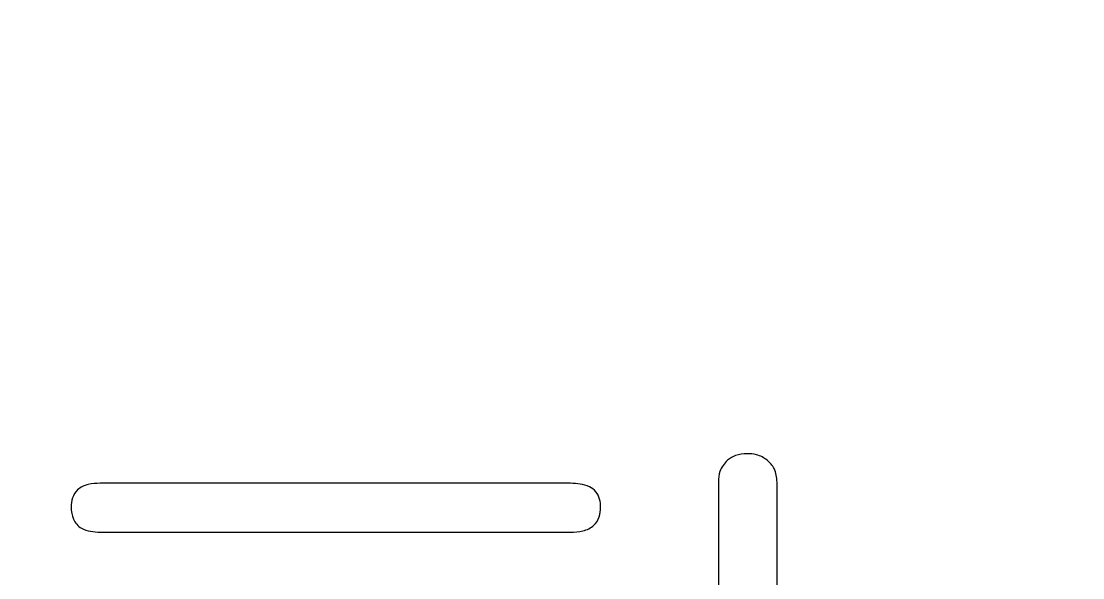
# Model space of a CAD drawing. Header units: millimetres. Extents: x 169 to 14583, y -399 to 10804.
# Drawn here: x 8199.04 to 8211.18, y 5278.41 to 5284.77 of the extents above; entities that cross this region are included whole.
import ezdxf

# ---------------------------------------------------------------- set-up
doc = ezdxf.new("R2010")
doc.units = ezdxf.units.MM
doc.header["$LTSCALE"] = 35
doc.layers.add('1', color=70, linetype='Continuous')
doc.styles.add('SLDTEXTSTYLE2', font='TXT', dxfattribs={"width": 0.7})
doc.dimstyles.new('SLDDIMSTYLE5', dxfattribs={"dimtxt": 105.988363, "dimasz": 26.25, "dimexe": 0, "dimexo": 0.0625, "dimgap": 26.497091, "dimtad": 1, "dimdec": 0, "dimrnd": 1e-09, "dimzin": 12, "dimdsep": 46, "dimtxsty": 'SLDTEXTSTYLE2', "dimsah": 1, "dimcen": 0.09, "dimadec": 0, "dimazin": 3, "dimtfac": 1, "dimtdec": 3, "dimtofl": 0, "dimtmove": 0, "dimatfit": 3, "dimfxl": 0, "dimfrac": 2, "dimtolj": 1, "dimtzin": 12, "dimarcsym": 0})

# ---------------------------------------------------------------- blocks, each defined once
blk = doc.blocks.new('_D_39')
at = {"layer": '1'}
for p, q in [((10336.279, 5511.018), (11734.619, 5511.018)), ((11699.619, 5511.018), (11699.619, 5088.118)), ((8051.635, 5088.118), (11734.619, 5088.118)), ((11699.619, 5088.118), (11699.619, 4698.415))]:
    blk.add_line(p, q, dxfattribs=at)
for points in [[(11699.619, 5511.018), (11694.369, 5484.768), (11704.869, 5484.768)], [(11699.619, 5088.118), (11704.869, 5114.368), (11694.369, 5114.368)]]:
    blk.add_solid(points, dxfattribs=at)
at = {"layer": '1', "insert": (11580.246, 4698.415), "char_height": 92.6042, "attachment_point": 1, "rotation": 90, "style": 'SLDTEXTSTYLE2'}
blk.add_mtext('423', dxfattribs=at)

msp = doc.modelspace()

# ---------------------------------------------------------------- linework, layer by layer
at = {"color": 7, "linetype": 'Continuous', "lineweight": 18}
for p, q in [((8205.317, 5279.49), (8199.938, 5279.49)), ((8207.008, 5279.504), (8207.008, 5270.239)), ((8207.681, 5275.116), (8207.681, 5279.503)), ((8199.938, 5278.93), (8205.317, 5278.93))]:
    msp.add_line(p, q, dxfattribs=at)
for points, knots in [([(8207.339, 5279.827), (8207.293, 5279.824), (8207.211, 5279.819), (8207.142, 5279.775), (8207.111, 5279.755)], [0, 0, 0, 0, 0.558805, 1, 1, 1, 1]), ([(8207.339, 5279.827), (8207.293, 5279.824), (8207.211, 5279.819), (8207.142, 5279.775), (8207.111, 5279.755)], [0, 0, 0, 0, 0.558805, 1, 1, 1, 1]), ([(8207.339, 5279.827), (8207.293, 5279.824), (8207.211, 5279.819), (8207.142, 5279.775), (8207.111, 5279.755)], [0, 0, 0, 0, 0.558805, 1, 1, 1, 1]), ([(8207.339, 5279.827), (8207.293, 5279.824), (8207.211, 5279.819), (8207.142, 5279.775), (8207.111, 5279.755)], [0, 0, 0, 0, 0.558805, 1, 1, 1, 1]), ([(8207.339, 5279.827), (8207.293, 5279.824), (8207.211, 5279.819), (8207.142, 5279.775), (8207.111, 5279.755)], [0, 0, 0, 0, 0.558805, 1, 1, 1, 1]), ([(8207.339, 5279.827), (8207.293, 5279.824), (8207.211, 5279.819), (8207.142, 5279.775), (8207.111, 5279.755)], [0, 0, 0, 0, 0.558805, 1, 1, 1, 1]), ([(8207.339, 5279.827), (8207.293, 5279.824), (8207.211, 5279.819), (8207.142, 5279.775), (8207.111, 5279.755)], [0, 0, 0, 0, 0.558805, 1, 1, 1, 1]), ([(8207.567, 5279.755), (8207.528, 5279.779), (8207.457, 5279.823), (8207.375, 5279.826), (8207.339, 5279.827)], [0, 0, 0, 0, 0.557472, 1, 1, 1, 1]), ([(8207.567, 5279.755), (8207.528, 5279.779), (8207.457, 5279.823), (8207.375, 5279.826), (8207.339, 5279.827)], [0, 0, 0, 0, 0.557472, 1, 1, 1, 1]), ([(8207.567, 5279.755), (8207.528, 5279.779), (8207.457, 5279.823), (8207.375, 5279.826), (8207.339, 5279.827)], [0, 0, 0, 0, 0.557472, 1, 1, 1, 1]), ([(8207.567, 5279.755), (8207.528, 5279.779), (8207.457, 5279.823), (8207.375, 5279.826), (8207.339, 5279.827)], [0, 0, 0, 0, 0.557472, 1, 1, 1, 1]), ([(8207.567, 5279.755), (8207.528, 5279.779), (8207.457, 5279.823), (8207.375, 5279.826), (8207.339, 5279.827)], [0, 0, 0, 0, 0.557472, 1, 1, 1, 1]), ([(8207.567, 5279.755), (8207.528, 5279.779), (8207.457, 5279.823), (8207.375, 5279.826), (8207.339, 5279.827)], [0, 0, 0, 0, 0.557472, 1, 1, 1, 1]), ([(8207.567, 5279.755), (8207.528, 5279.779), (8207.457, 5279.823), (8207.375, 5279.826), (8207.339, 5279.827)], [0, 0, 0, 0, 0.557472, 1, 1, 1, 1]), ([(8207.111, 5279.755), (8207.077, 5279.714), (8207.017, 5279.64), (8207.011, 5279.546), (8207.008, 5279.504)], [0, 0, 0, 0, 0.55839, 1, 1, 1, 1]), ([(8207.111, 5279.755), (8207.077, 5279.714), (8207.017, 5279.64), (8207.011, 5279.546), (8207.008, 5279.504)], [0, 0, 0, 0, 0.55839, 1, 1, 1, 1]), ([(8207.111, 5279.755), (8207.077, 5279.714), (8207.017, 5279.64), (8207.011, 5279.546), (8207.008, 5279.504)], [0, 0, 0, 0, 0.55839, 1, 1, 1, 1]), ([(8207.111, 5279.755), (8207.077, 5279.714), (8207.017, 5279.64), (8207.011, 5279.546), (8207.008, 5279.504)], [0, 0, 0, 0, 0.55839, 1, 1, 1, 1]), ([(8207.111, 5279.755), (8207.077, 5279.714), (8207.017, 5279.64), (8207.011, 5279.546), (8207.008, 5279.504)], [0, 0, 0, 0, 0.55839, 1, 1, 1, 1]), ([(8207.111, 5279.755), (8207.077, 5279.714), (8207.017, 5279.64), (8207.011, 5279.546), (8207.008, 5279.504)], [0, 0, 0, 0, 0.55839, 1, 1, 1, 1]), ([(8207.111, 5279.755), (8207.077, 5279.714), (8207.017, 5279.64), (8207.011, 5279.546), (8207.008, 5279.504)], [0, 0, 0, 0, 0.55839, 1, 1, 1, 1]), ([(8207.681, 5279.503), (8207.675, 5279.557), (8207.665, 5279.655), (8207.597, 5279.724), (8207.567, 5279.755)], [0, 0, 0, 0, 0.558733, 1, 1, 1, 1]), ([(8207.681, 5279.503), (8207.675, 5279.557), (8207.665, 5279.655), (8207.597, 5279.724), (8207.567, 5279.755)], [0, 0, 0, 0, 0.558733, 1, 1, 1, 1]), ([(8207.681, 5279.503), (8207.675, 5279.557), (8207.665, 5279.655), (8207.597, 5279.724), (8207.567, 5279.755)], [0, 0, 0, 0, 0.558733, 1, 1, 1, 1]), ([(8207.681, 5279.503), (8207.675, 5279.557), (8207.665, 5279.655), (8207.597, 5279.724), (8207.567, 5279.755)], [0, 0, 0, 0, 0.558733, 1, 1, 1, 1]), ([(8207.681, 5279.503), (8207.675, 5279.557), (8207.665, 5279.655), (8207.597, 5279.724), (8207.567, 5279.755)], [0, 0, 0, 0, 0.558733, 1, 1, 1, 1]), ([(8207.681, 5279.503), (8207.675, 5279.557), (8207.665, 5279.655), (8207.597, 5279.724), (8207.567, 5279.755)], [0, 0, 0, 0, 0.558733, 1, 1, 1, 1]), ([(8207.681, 5279.503), (8207.675, 5279.557), (8207.665, 5279.655), (8207.597, 5279.724), (8207.567, 5279.755)], [0, 0, 0, 0, 0.558733, 1, 1, 1, 1]), ([(8199.938, 5279.49), (8199.892, 5279.488), (8199.801, 5279.484), (8199.679, 5279.429), (8199.612, 5279.324), (8199.608, 5279.252), (8199.605, 5279.215)], [0, 0, 0, 0, 0.280818, 0.559857, 0.779359, 1, 1, 1, 1]), ([(8199.938, 5279.49), (8199.892, 5279.488), (8199.801, 5279.484), (8199.679, 5279.429), (8199.612, 5279.324), (8199.608, 5279.252), (8199.605, 5279.215)], [0, 0, 0, 0, 0.280818, 0.559857, 0.779359, 1, 1, 1, 1]), ([(8199.938, 5279.49), (8199.892, 5279.488), (8199.801, 5279.484), (8199.679, 5279.429), (8199.612, 5279.324), (8199.608, 5279.252), (8199.605, 5279.215)], [0, 0, 0, 0, 0.280818, 0.559857, 0.779359, 1, 1, 1, 1]), ([(8199.938, 5279.49), (8199.892, 5279.488), (8199.801, 5279.484), (8199.679, 5279.429), (8199.612, 5279.324), (8199.608, 5279.252), (8199.605, 5279.215)], [0, 0, 0, 0, 0.280818, 0.559857, 0.779359, 1, 1, 1, 1]), ([(8199.938, 5279.49), (8199.892, 5279.488), (8199.801, 5279.484), (8199.679, 5279.429), (8199.612, 5279.324), (8199.608, 5279.252), (8199.605, 5279.215)], [0, 0, 0, 0, 0.280818, 0.559857, 0.779359, 1, 1, 1, 1]), ([(8199.938, 5279.49), (8199.892, 5279.488), (8199.801, 5279.484), (8199.679, 5279.429), (8199.612, 5279.324), (8199.608, 5279.252), (8199.605, 5279.215)], [0, 0, 0, 0, 0.280818, 0.559857, 0.779359, 1, 1, 1, 1]), ([(8199.938, 5279.49), (8199.892, 5279.488), (8199.801, 5279.484), (8199.679, 5279.429), (8199.612, 5279.324), (8199.608, 5279.252), (8199.605, 5279.215)], [0, 0, 0, 0, 0.280818, 0.559857, 0.779359, 1, 1, 1, 1]), ([(8205.662, 5279.215), (8205.66, 5279.247), (8205.657, 5279.31), (8205.612, 5279.396), (8205.5, 5279.481), (8205.392, 5279.486), (8205.317, 5279.49)], [0, 0, 0, 0, 0.18756, 0.374352, 0.560953, 1, 1, 1, 1]), ([(8205.662, 5279.215), (8205.66, 5279.247), (8205.657, 5279.31), (8205.612, 5279.396), (8205.5, 5279.481), (8205.392, 5279.486), (8205.317, 5279.49)], [0, 0, 0, 0, 0.18756, 0.374352, 0.560953, 1, 1, 1, 1]), ([(8205.662, 5279.215), (8205.66, 5279.247), (8205.657, 5279.31), (8205.612, 5279.396), (8205.5, 5279.481), (8205.392, 5279.486), (8205.317, 5279.49)], [0, 0, 0, 0, 0.18756, 0.374352, 0.560953, 1, 1, 1, 1]), ([(8205.662, 5279.215), (8205.66, 5279.247), (8205.657, 5279.31), (8205.612, 5279.396), (8205.5, 5279.481), (8205.392, 5279.486), (8205.317, 5279.49)], [0, 0, 0, 0, 0.18756, 0.374352, 0.560953, 1, 1, 1, 1]), ([(8205.662, 5279.215), (8205.66, 5279.247), (8205.657, 5279.31), (8205.612, 5279.396), (8205.5, 5279.481), (8205.392, 5279.486), (8205.317, 5279.49)], [0, 0, 0, 0, 0.18756, 0.374352, 0.560953, 1, 1, 1, 1]), ([(8205.662, 5279.215), (8205.66, 5279.247), (8205.657, 5279.31), (8205.612, 5279.396), (8205.5, 5279.481), (8205.392, 5279.486), (8205.317, 5279.49)], [0, 0, 0, 0, 0.18756, 0.374352, 0.560953, 1, 1, 1, 1]), ([(8205.662, 5279.215), (8205.66, 5279.247), (8205.657, 5279.31), (8205.612, 5279.396), (8205.5, 5279.481), (8205.392, 5279.486), (8205.317, 5279.49)], [0, 0, 0, 0, 0.18756, 0.374352, 0.560953, 1, 1, 1, 1]), ([(8199.605, 5279.215), (8199.609, 5279.168), (8199.616, 5279.074), (8199.739, 5278.941), (8199.863, 5278.934), (8199.938, 5278.93)], [0, 0, 0, 0, 0.281046, 0.560126, 1, 1, 1, 1]), ([(8199.605, 5279.215), (8199.609, 5279.168), (8199.616, 5279.074), (8199.739, 5278.941), (8199.863, 5278.934), (8199.938, 5278.93)], [0, 0, 0, 0, 0.281046, 0.560126, 1, 1, 1, 1]), ([(8199.605, 5279.215), (8199.609, 5279.168), (8199.616, 5279.074), (8199.739, 5278.941), (8199.863, 5278.934), (8199.938, 5278.93)], [0, 0, 0, 0, 0.281046, 0.560126, 1, 1, 1, 1]), ([(8199.605, 5279.215), (8199.609, 5279.168), (8199.616, 5279.074), (8199.739, 5278.941), (8199.863, 5278.934), (8199.938, 5278.93)], [0, 0, 0, 0, 0.281046, 0.560126, 1, 1, 1, 1]), ([(8199.605, 5279.215), (8199.609, 5279.168), (8199.616, 5279.074), (8199.739, 5278.941), (8199.863, 5278.934), (8199.938, 5278.93)], [0, 0, 0, 0, 0.281046, 0.560126, 1, 1, 1, 1]), ([(8199.605, 5279.215), (8199.609, 5279.168), (8199.616, 5279.074), (8199.739, 5278.941), (8199.863, 5278.934), (8199.938, 5278.93)], [0, 0, 0, 0, 0.281046, 0.560126, 1, 1, 1, 1]), ([(8199.605, 5279.215), (8199.609, 5279.168), (8199.616, 5279.074), (8199.739, 5278.941), (8199.863, 5278.934), (8199.938, 5278.93)], [0, 0, 0, 0, 0.281046, 0.560126, 1, 1, 1, 1]), ([(8205.317, 5278.93), (8205.364, 5278.932), (8205.46, 5278.935), (8205.586, 5278.994), (8205.655, 5279.102), (8205.66, 5279.177), (8205.662, 5279.215)], [0, 0, 0, 0, 0.281059, 0.559832, 0.779485, 1, 1, 1, 1]), ([(8205.317, 5278.93), (8205.364, 5278.932), (8205.46, 5278.935), (8205.586, 5278.994), (8205.655, 5279.102), (8205.66, 5279.177), (8205.662, 5279.215)], [0, 0, 0, 0, 0.281059, 0.559832, 0.779485, 1, 1, 1, 1]), ([(8205.317, 5278.93), (8205.364, 5278.932), (8205.46, 5278.935), (8205.586, 5278.994), (8205.655, 5279.102), (8205.66, 5279.177), (8205.662, 5279.215)], [0, 0, 0, 0, 0.281059, 0.559832, 0.779485, 1, 1, 1, 1]), ([(8205.317, 5278.93), (8205.364, 5278.932), (8205.46, 5278.935), (8205.586, 5278.994), (8205.655, 5279.102), (8205.66, 5279.177), (8205.662, 5279.215)], [0, 0, 0, 0, 0.281059, 0.559832, 0.779485, 1, 1, 1, 1]), ([(8205.317, 5278.93), (8205.364, 5278.932), (8205.46, 5278.935), (8205.586, 5278.994), (8205.655, 5279.102), (8205.66, 5279.177), (8205.662, 5279.215)], [0, 0, 0, 0, 0.281059, 0.559832, 0.779485, 1, 1, 1, 1]), ([(8205.317, 5278.93), (8205.364, 5278.932), (8205.46, 5278.935), (8205.586, 5278.994), (8205.655, 5279.102), (8205.66, 5279.177), (8205.662, 5279.215)], [0, 0, 0, 0, 0.281059, 0.559832, 0.779485, 1, 1, 1, 1]), ([(8205.317, 5278.93), (8205.364, 5278.932), (8205.46, 5278.935), (8205.586, 5278.994), (8205.655, 5279.102), (8205.66, 5279.177), (8205.662, 5279.215)], [0, 0, 0, 0, 0.281059, 0.559832, 0.779485, 1, 1, 1, 1])]:
    msp.add_open_spline(points, degree=3, knots=knots, dxfattribs=at)

# ---------------------------------------------------------------- dimensions: what is measured, and where the dimension line sits
at = {"layer": '1'}
dim = msp.add_linear_dim(base=(11699.619, 5088.118), p1=(10301.279, 5511.018), p2=(8016.635, 5088.118), angle=90, dimstyle='SLDDIMSTYLE5', dxfattribs=at)
dim.commit()
dim.dimension.update_dxf_attribs({"geometry": '_D_39', "text_midpoint": (11699.619, 4804.652), "dimtype": 160})

doc.saveas('drawing.dxf')
